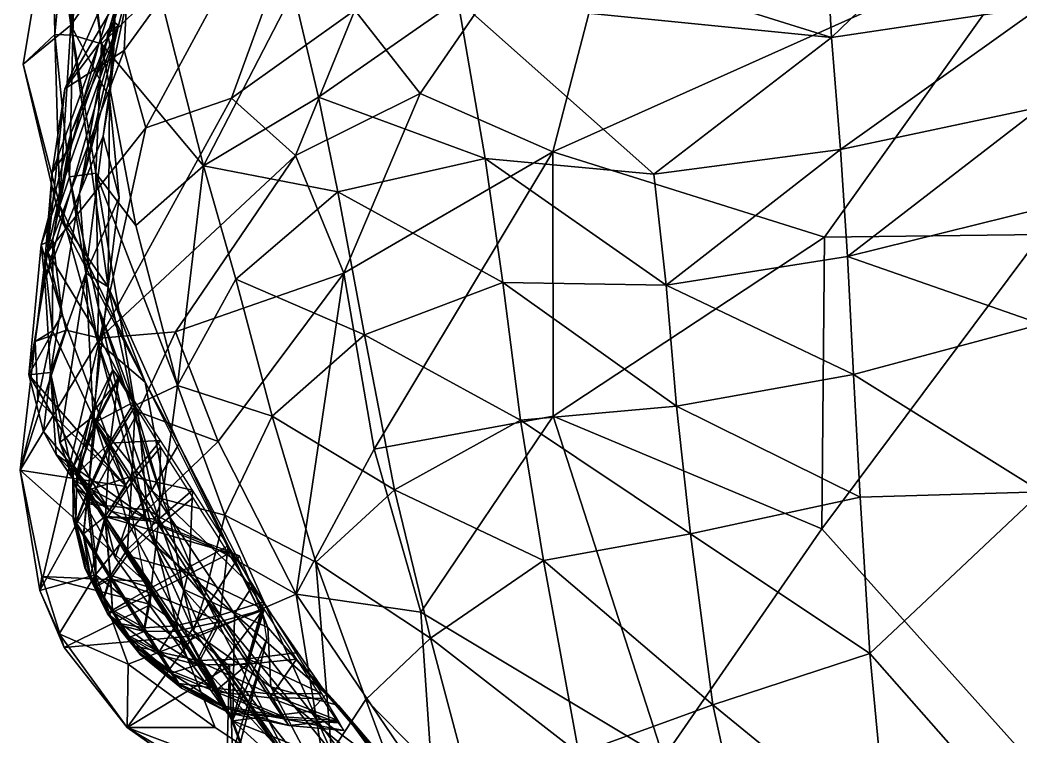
# Model space of a CAD drawing. Extents: x -0.66 to 0.66, y -2.3 to 3.93.
# Drawn here: x -0.1654 to -0.0033, y -1.9887 to -1.8727 of the extents above; entities that cross this region are included whole.
import ezdxf

# ---------------------------------------------------------------- set-up
doc = ezdxf.new("R2010")
doc.units = 0
doc.layers.add('PARASAUR$LWO', color=1, linetype='CONTINUOUS')

msp = doc.modelspace()

# ---------------------------------------------------------------- linework, layer by layer
at = {"layer": 'PARASAUR$LWO'}
for points in [[(-0.14852, -1.87757, 2.94794), (-0.1079, -1.82145, 3.0146), (-0.14796, -1.86649, 2.94334)], [(-0.14501, -1.89008, 2.95256), (-0.1079, -1.82145, 3.0146), (-0.14852, -1.87757, 2.94794)], [(-0.13116, -1.88532, 2.98347), (-0.1079, -1.82145, 3.0146), (-0.14501, -1.89008, 2.95256)], [(-0.13116, -1.88532, 2.98347), (-0.11117, -1.87107, 3.01959), (-0.1079, -1.82145, 3.0146)], [(-0.10057, -1.88455, 3.02476), (-0.06211, -1.82864, 3.06483), (-0.11117, -1.87107, 3.01959)], [(-0.06211, -1.82864, 3.06483), (-0.10057, -1.88455, 3.02476), (-0.07909, -1.89397, 3.02378)], [(-0.07909, -1.89397, 3.02378), (0, -1.85853, 3.05051), (-0.06211, -1.82864, 3.06483)], [(-0.16018, -1.85165, 2.74174), (-0.15715, -1.87351, 2.77354), (-0.15569, -1.83516, 2.77561)], [(-0.15141, -1.84228, 2.79728), (-0.15569, -1.83516, 2.77561), (-0.15715, -1.87351, 2.77354)], [(-0.16018, -1.85165, 2.74174), (-0.15673, -1.84262, 2.71114), (-0.15975, -1.875, 2.71763)], [(-0.15685, -1.87511, 2.6828), (-0.15975, -1.875, 2.71763), (-0.15673, -1.84262, 2.71114)], [(-0.15715, -1.87351, 2.77354), (-0.14965, -1.86264, 2.79509), (-0.15141, -1.84228, 2.79728)], [(-0.15673, -1.84262, 2.71114), (-0.15602, -1.84345, 2.66663), (-0.15685, -1.87511, 2.6828)], [(-0.03549, -1.84764, 2.58988), (0, -1.84269, 2.59714), (-0.034, -1.87546, 2.59339)], [(0, -1.87042, 2.60222), (-0.034, -1.87546, 2.59339), (0, -1.84269, 2.59714)], [(-0.15685, -1.87511, 2.6828), (-0.15602, -1.84345, 2.66663), (-0.1522, -1.87651, 2.60739)], [(-0.15543, -1.85403, 2.61741), (-0.1522, -1.87651, 2.60739), (-0.15602, -1.84345, 2.66663)], [(-0.03549, -1.84764, 2.58988), (-0.034, -1.87546, 2.59339), (-0.09781, -1.85554, 2.54856)], [(-0.14402, -1.85045, 2.81675), (-0.15117, -1.87486, 2.83712), (-0.14348, -1.85096, 2.85686)], [(-0.15117, -1.87486, 2.83712), (-0.14402, -1.85045, 2.81675), (-0.15028, -1.87986, 2.82226)], [(-0.14965, -1.86264, 2.79509), (-0.15028, -1.87986, 2.82226), (-0.14402, -1.85045, 2.81675)], [(-0.15715, -1.87351, 2.77354), (-0.16018, -1.85165, 2.74174), (-0.16489, -1.8798, 2.74735)], [(-0.15975, -1.875, 2.71763), (-0.16489, -1.8798, 2.74735), (-0.16018, -1.85165, 2.74174)], [(-0.14941, -1.87356, 2.85022), (-0.14348, -1.85096, 2.85686), (-0.15117, -1.87486, 2.83712)], [(-0.14941, -1.87356, 2.85022), (-0.15017, -1.87294, 2.87789), (-0.14348, -1.85096, 2.85686)], [(-0.15017, -1.87294, 2.87789), (-0.14644, -1.85716, 2.91041), (-0.14348, -1.85096, 2.85686)], [(-0.1522, -1.87651, 2.60739), (-0.15543, -1.85403, 2.61741), (-0.14296, -1.86752, 2.56843)], [(-0.034, -1.87546, 2.59339), (-0.09449, -1.86939, 2.54952), (-0.09781, -1.85554, 2.54856)], [(-0.1526, -1.87651, 2.89406), (-0.1581, -1.88377, 2.91566), (-0.14644, -1.85716, 2.91041)], [(-0.1581, -1.88377, 2.91566), (-0.14796, -1.86649, 2.94334), (-0.14644, -1.85716, 2.91041)], [(-0.15017, -1.87294, 2.87789), (-0.1526, -1.87651, 2.89406), (-0.14644, -1.85716, 2.91041)], [(0, -1.85853, 3.05051), (-0.07909, -1.89397, 3.02378), (-0.03513, -1.90779, 3.01541)], [(-0.03513, -1.90779, 3.01541), (0, -1.9074, 3.01028), (0, -1.85853, 3.05051)], [(-0.15715, -1.87351, 2.77354), (-0.15091, -1.88524, 2.79768), (-0.14965, -1.86264, 2.79509)], [(-0.15028, -1.87986, 2.82226), (-0.14965, -1.86264, 2.79509), (-0.15091, -1.88524, 2.79768)], [(-0.14796, -1.86649, 2.94334), (-0.1581, -1.88377, 2.91566), (-0.14852, -1.87757, 2.94794)], [(-0.14296, -1.86752, 2.56843), (-0.13565, -1.89623, 2.56612), (-0.1522, -1.87651, 2.60739)], [(-0.13565, -1.89623, 2.56612), (-0.14296, -1.86752, 2.56843), (-0.12108, -1.86802, 2.54562)], [(-0.12108, -1.86802, 2.54562), (-0.11707, -1.88512, 2.54785), (-0.13565, -1.89623, 2.56612)], [(-0.09449, -1.86939, 2.54952), (-0.11707, -1.88512, 2.54785), (-0.12108, -1.86802, 2.54562)], [(-0.09449, -1.86939, 2.54952), (-0.09009, -1.89508, 2.55632), (-0.11707, -1.88512, 2.54785)], [(-0.034, -1.87546, 2.59339), (-0.06275, -1.89762, 2.57699), (-0.09449, -1.86939, 2.54952)], [(-0.09449, -1.86939, 2.54952), (-0.06275, -1.89762, 2.57699), (-0.09009, -1.89508, 2.55632)], [(-0.12076, -1.89461, 2.99852), (-0.11117, -1.87107, 3.01959), (-0.13116, -1.88532, 2.98347)], [(-0.12076, -1.89461, 2.99852), (-0.10057, -1.88455, 3.02476), (-0.11117, -1.87107, 3.01959)], [(-0.034, -1.87546, 2.59339), (0, -1.87042, 2.60222), (-0.03251, -1.89362, 2.59356)], [(0, -1.88669, 2.60145), (-0.03251, -1.89362, 2.59356), (0, -1.87042, 2.60222)], [(-0.15715, -1.87351, 2.77354), (-0.16489, -1.8798, 2.74735), (-0.15907, -1.90428, 2.76679)], [(-0.14941, -1.87356, 2.85022), (-0.16197, -1.90905, 2.85349), (-0.15711, -1.89084, 2.863)], [(-0.16137, -1.91471, 2.84911), (-0.16197, -1.90905, 2.85349), (-0.14941, -1.87356, 2.85022)], [(-0.16137, -1.91471, 2.84911), (-0.14941, -1.87356, 2.85022), (-0.15574, -1.90072, 2.83645)], [(-0.15907, -1.90428, 2.76679), (-0.15112, -1.91583, 2.79175), (-0.15715, -1.87351, 2.77354)], [(-0.15091, -1.88524, 2.79768), (-0.15715, -1.87351, 2.77354), (-0.15112, -1.91583, 2.79175)], [(-0.14941, -1.87356, 2.85022), (-0.15711, -1.89084, 2.863), (-0.15017, -1.87294, 2.87789)], [(-0.15711, -1.89084, 2.863), (-0.15703, -1.89284, 2.87333), (-0.15017, -1.87294, 2.87789)], [(-0.15703, -1.89284, 2.87333), (-0.1526, -1.87651, 2.89406), (-0.15017, -1.87294, 2.87789)], [(-0.15574, -1.90072, 2.83645), (-0.14941, -1.87356, 2.85022), (-0.15117, -1.87486, 2.83712)], [(-0.16489, -1.8798, 2.74735), (-0.15975, -1.875, 2.71763), (-0.15893, -1.90266, 2.73953)], [(-0.15975, -1.875, 2.71763), (-0.15685, -1.87511, 2.6828), (-0.15735, -1.89803, 2.70289)], [(-0.15735, -1.89803, 2.70289), (-0.15893, -1.90266, 2.73953), (-0.15975, -1.875, 2.71763)], [(-0.15735, -1.89803, 2.70289), (-0.15685, -1.87511, 2.6828), (-0.15309, -1.89743, 2.63832)], [(-0.15309, -1.89743, 2.63832), (-0.15685, -1.87511, 2.6828), (-0.1522, -1.87651, 2.60739)], [(-0.15574, -1.90072, 2.83645), (-0.15117, -1.87486, 2.83712), (-0.15028, -1.87986, 2.82226)], [(-0.15703, -1.89284, 2.87333), (-0.1602, -1.89731, 2.88295), (-0.1526, -1.87651, 2.89406)], [(-0.1602, -1.89731, 2.88295), (-0.1581, -1.88377, 2.91566), (-0.1526, -1.87651, 2.89406)], [(-0.1522, -1.87651, 2.60739), (-0.14661, -1.90589, 2.59965), (-0.15309, -1.89743, 2.63832)], [(-0.14661, -1.90589, 2.59965), (-0.1522, -1.87651, 2.60739), (-0.13565, -1.89623, 2.56612)], [(-0.03251, -1.89362, 2.59356), (-0.06275, -1.89762, 2.57699), (-0.034, -1.87546, 2.59339)], [(-0.16091, -1.91023, 2.89445), (-0.14852, -1.87757, 2.94794), (-0.1581, -1.88377, 2.91566)], [(-0.14852, -1.87757, 2.94794), (-0.16091, -1.91023, 2.89445), (-0.14501, -1.89008, 2.95256)], [(-0.15893, -1.90266, 2.73953), (-0.15907, -1.90428, 2.76679), (-0.16489, -1.8798, 2.74735)], [(-0.15574, -1.90072, 2.83645), (-0.15028, -1.87986, 2.82226), (-0.15193, -1.89143, 2.81905)], [(-0.15193, -1.89143, 2.81905), (-0.15028, -1.87986, 2.82226), (-0.15091, -1.88524, 2.79768)], [(-0.1581, -1.88377, 2.91566), (-0.1602, -1.89731, 2.88295), (-0.16091, -1.91023, 2.89445)], [(-0.10057, -1.88455, 3.02476), (-0.12076, -1.89461, 2.99852), (-0.11294, -1.91361, 3.00298)], [(-0.11294, -1.91361, 3.00298), (-0.07909, -1.89397, 3.02378), (-0.10057, -1.88455, 3.02476)], [(-0.15246, -1.92417, 2.91206), (-0.13116, -1.88532, 2.98347), (-0.14501, -1.89008, 2.95256)], [(-0.12076, -1.89461, 2.99852), (-0.13116, -1.88532, 2.98347), (-0.15246, -1.92417, 2.91206)], [(-0.14932, -1.90136, 2.8103), (-0.15193, -1.89143, 2.81905), (-0.15091, -1.88524, 2.79768)], [(-0.14932, -1.90136, 2.8103), (-0.15091, -1.88524, 2.79768), (-0.15112, -1.91583, 2.79175)], [(-0.11707, -1.88512, 2.54785), (-0.1139, -1.90048, 2.55095), (-0.13565, -1.89623, 2.56612)], [(-0.09009, -1.89508, 2.55632), (-0.1139, -1.90048, 2.55095), (-0.11707, -1.88512, 2.54785)], [(-0.03251, -1.89362, 2.59356), (0, -1.88669, 2.60145), (-0.03138, -1.91091, 2.5868)], [(0, -1.88669, 2.60145), (0, -1.90318, 2.59274), (-0.03138, -1.91091, 2.5868)], [(-0.16197, -1.90905, 2.85349), (-0.16009, -1.90819, 2.8602), (-0.15711, -1.89084, 2.863)], [(-0.15246, -1.92417, 2.91206), (-0.14501, -1.89008, 2.95256), (-0.16091, -1.91023, 2.89445)], [(-0.16009, -1.90819, 2.8602), (-0.15703, -1.89284, 2.87333), (-0.15711, -1.89084, 2.863)], [(-0.16009, -1.90819, 2.8602), (-0.16136, -1.91176, 2.86579), (-0.15703, -1.89284, 2.87333)], [(-0.16136, -1.91176, 2.86579), (-0.1602, -1.89731, 2.88295), (-0.15703, -1.89284, 2.87333)], [(-0.15473, -1.91362, 2.82763), (-0.15574, -1.90072, 2.83645), (-0.15193, -1.89143, 2.81905)], [(-0.15473, -1.91362, 2.82763), (-0.15193, -1.89143, 2.81905), (-0.14932, -1.90136, 2.8103)], [(-0.14023, -1.92311, 2.95593), (-0.12076, -1.89461, 2.99852), (-0.15246, -1.92417, 2.91206)], [(-0.12076, -1.89461, 2.99852), (-0.14023, -1.92311, 2.95593), (-0.11294, -1.91361, 3.00298)], [(-0.07909, -1.89397, 3.02378), (-0.11294, -1.91361, 3.00298), (-0.10806, -1.94215, 2.98178)], [(-0.10806, -1.94215, 2.98178), (-0.07905, -1.93681, 2.98872), (-0.07909, -1.89397, 3.02378)], [(-0.07905, -1.93681, 2.98872), (-0.03513, -1.90779, 3.01541), (-0.07909, -1.89397, 3.02378)], [(-0.06275, -1.89762, 2.57699), (-0.03251, -1.89362, 2.59356), (-0.06077, -1.91557, 2.57576)], [(-0.03251, -1.89362, 2.59356), (-0.03138, -1.91091, 2.5868), (-0.06077, -1.91557, 2.57576)], [(-0.13986, -1.93182, 2.58399), (-0.14661, -1.90589, 2.59965), (-0.13565, -1.89623, 2.56612)], [(-0.13565, -1.89623, 2.56612), (-0.13046, -1.9146, 2.56259), (-0.13986, -1.93182, 2.58399)], [(-0.13046, -1.9146, 2.56259), (-0.13565, -1.89623, 2.56612), (-0.1139, -1.90048, 2.55095)], [(-0.09009, -1.89508, 2.55632), (-0.08718, -1.91514, 2.56025), (-0.1139, -1.90048, 2.55095)], [(-0.08718, -1.91514, 2.56025), (-0.09009, -1.89508, 2.55632), (-0.06077, -1.91557, 2.57576)], [(-0.06275, -1.89762, 2.57699), (-0.06077, -1.91557, 2.57576), (-0.09009, -1.89508, 2.55632)], [(-0.1602, -1.89731, 2.88295), (-0.16136, -1.91176, 2.86579), (-0.16091, -1.91023, 2.89445)], [(-0.15268, -1.91924, 2.66342), (-0.15735, -1.89803, 2.70289), (-0.15309, -1.89743, 2.63832)], [(-0.15309, -1.89743, 2.63832), (-0.14678, -1.93504, 2.62176), (-0.15268, -1.91924, 2.66342)], [(-0.14678, -1.93504, 2.62176), (-0.15309, -1.89743, 2.63832), (-0.13986, -1.93182, 2.58399)], [(-0.14661, -1.90589, 2.59965), (-0.13986, -1.93182, 2.58399), (-0.15309, -1.89743, 2.63832)], [(-0.15893, -1.90266, 2.73953), (-0.15735, -1.89803, 2.70289), (-0.15282, -1.92472, 2.72655)], [(-0.15282, -1.92472, 2.72655), (-0.15735, -1.89803, 2.70289), (-0.15268, -1.91924, 2.66342)], [(-0.16047, -1.92973, 2.83977), (-0.16137, -1.91471, 2.84911), (-0.15574, -1.90072, 2.83645)], [(-0.16047, -1.92973, 2.83977), (-0.15574, -1.90072, 2.83645), (-0.15473, -1.91362, 2.82763)], [(-0.1139, -1.90048, 2.55095), (-0.1096, -1.92362, 2.55597), (-0.13046, -1.9146, 2.56259)], [(-0.1096, -1.92362, 2.55597), (-0.1139, -1.90048, 2.55095), (-0.08718, -1.91514, 2.56025)], [(-0.15907, -1.90428, 2.76679), (-0.15893, -1.90266, 2.73953), (-0.14511, -1.93127, 2.76265)], [(-0.15282, -1.92472, 2.72655), (-0.14511, -1.93127, 2.76265), (-0.15893, -1.90266, 2.73953)], [(-0.15473, -1.91362, 2.82763), (-0.14932, -1.90136, 2.8103), (-0.15112, -1.91583, 2.79175)], [(-0.15112, -1.91583, 2.79175), (-0.15907, -1.90428, 2.76679), (-0.14511, -1.93127, 2.76265)], [(0, -1.90318, 2.59274), (0, -1.9219, 2.57893), (-0.03138, -1.91091, 2.5868)], [(-0.03556, -1.95502, 2.97043), (0, -1.9074, 3.01028), (-0.03513, -1.90779, 3.01541)], [(0, -1.9074, 3.01028), (-0.03556, -1.95502, 2.97043), (0, -1.99466, 2.93481)], [(-0.16398, -1.93008, 2.85662), (-0.16197, -1.90905, 2.85349), (-0.16137, -1.91471, 2.84911)], [(-0.16398, -1.93008, 2.85662), (-0.15856, -1.92031, 2.86205), (-0.16197, -1.90905, 2.85349)], [(-0.15856, -1.92031, 2.86205), (-0.16009, -1.90819, 2.8602), (-0.16197, -1.90905, 2.85349)], [(-0.16014, -1.92299, 2.86587), (-0.16136, -1.91176, 2.86579), (-0.16009, -1.90819, 2.8602)], [(-0.15856, -1.92031, 2.86205), (-0.16014, -1.92299, 2.86587), (-0.16009, -1.90819, 2.8602)], [(-0.03513, -1.90779, 3.01541), (-0.07905, -1.93681, 2.98872), (-0.03556, -1.95502, 2.97043)], [(-0.16295, -1.92468, 2.87135), (-0.16091, -1.91023, 2.89445), (-0.16136, -1.91176, 2.86579)], [(-0.16091, -1.91023, 2.89445), (-0.16295, -1.92468, 2.87135), (-0.15789, -1.92284, 2.89562)], [(-0.15789, -1.92284, 2.89562), (-0.15246, -1.92417, 2.91206), (-0.16091, -1.91023, 2.89445)], [(-0.16136, -1.91176, 2.86579), (-0.16014, -1.92299, 2.86587), (-0.16295, -1.92468, 2.87135)], [(-0.03138, -1.91091, 2.5868), (-0.03041, -1.93003, 2.57555), (-0.06077, -1.91557, 2.57576)], [(-0.03041, -1.93003, 2.57555), (-0.03138, -1.91091, 2.5868), (0, -1.9219, 2.57893)], [(-0.15893, -1.94104, 2.83176), (-0.16047, -1.92973, 2.83977), (-0.15473, -1.91362, 2.82763)], [(-0.15893, -1.94104, 2.83176), (-0.15473, -1.91362, 2.82763), (-0.15354, -1.93685, 2.81787)], [(-0.15354, -1.93685, 2.81787), (-0.15473, -1.91362, 2.82763), (-0.15112, -1.91583, 2.79175)], [(-0.14023, -1.92311, 2.95593), (-0.13329, -1.94089, 2.95197), (-0.11294, -1.91361, 3.00298)], [(-0.13329, -1.94089, 2.95197), (-0.12069, -1.9656, 2.94876), (-0.11294, -1.91361, 3.00298)], [(-0.12069, -1.9656, 2.94876), (-0.10806, -1.94215, 2.98178), (-0.11294, -1.91361, 3.00298)], [(-0.16398, -1.93008, 2.85662), (-0.16137, -1.91471, 2.84911), (-0.16047, -1.92973, 2.83977)], [(-0.13046, -1.9146, 2.56259), (-0.12454, -1.93676, 2.56432), (-0.13986, -1.93182, 2.58399)], [(-0.1096, -1.92362, 2.55597), (-0.12454, -1.93676, 2.56432), (-0.13046, -1.9146, 2.56259)], [(-0.08718, -1.91514, 2.56025), (-0.08436, -1.93744, 2.56359), (-0.1096, -1.92362, 2.55597)], [(-0.08436, -1.93744, 2.56359), (-0.08718, -1.91514, 2.56025), (-0.05906, -1.93515, 2.57048)], [(-0.06077, -1.91557, 2.57576), (-0.05906, -1.93515, 2.57048), (-0.08718, -1.91514, 2.56025)], [(-0.05906, -1.93515, 2.57048), (-0.06077, -1.91557, 2.57576), (-0.03041, -1.93003, 2.57555)], [(-0.15354, -1.93685, 2.81787), (-0.15112, -1.91583, 2.79175), (-0.14406, -1.94876, 2.79909)], [(-0.14406, -1.94876, 2.79909), (-0.15112, -1.91583, 2.79175), (-0.13964, -1.94129, 2.78468)], [(-0.13964, -1.94129, 2.78468), (-0.15112, -1.91583, 2.79175), (-0.14511, -1.93127, 2.76265)], [(-0.15856, -1.92031, 2.86205), (-0.16398, -1.93008, 2.85662), (-0.14821, -1.94817, 2.86612)], [(-0.16014, -1.92299, 2.86587), (-0.15856, -1.92031, 2.86205), (-0.14821, -1.94817, 2.86612)], [(-0.15282, -1.92472, 2.72655), (-0.15268, -1.91924, 2.66342), (-0.14444, -1.95573, 2.65333)], [(-0.14444, -1.95573, 2.65333), (-0.15268, -1.91924, 2.66342), (-0.14234, -1.95016, 2.61573)], [(-0.14678, -1.93504, 2.62176), (-0.14234, -1.95016, 2.61573), (-0.15268, -1.91924, 2.66342)], [(0, -1.9219, 2.57893), (0, -1.94904, 2.56401), (-0.03041, -1.93003, 2.57555)], [(-0.16538, -1.94555, 2.87751), (-0.15789, -1.92284, 2.89562), (-0.16295, -1.92468, 2.87135)], [(-0.15789, -1.92284, 2.89562), (-0.16538, -1.94555, 2.87751), (-0.15246, -1.92417, 2.91206)], [(-0.16251, -1.93421, 2.87002), (-0.16295, -1.92468, 2.87135), (-0.16014, -1.92299, 2.86587)], [(-0.16251, -1.93421, 2.87002), (-0.16014, -1.92299, 2.86587), (-0.14821, -1.94817, 2.86612)], [(-0.14626, -1.93606, 2.92405), (-0.14023, -1.92311, 2.95593), (-0.15246, -1.92417, 2.91206)], [(-0.14023, -1.92311, 2.95593), (-0.14626, -1.93606, 2.92405), (-0.13329, -1.94089, 2.95197)], [(-0.1096, -1.92362, 2.55597), (-0.10477, -1.94869, 2.5648), (-0.12454, -1.93676, 2.56432)], [(-0.10477, -1.94869, 2.5648), (-0.1096, -1.92362, 2.55597), (-0.08436, -1.93744, 2.56359)], [(-0.16216, -1.965, 2.88987), (-0.15246, -1.92417, 2.91206), (-0.16538, -1.94555, 2.87751)], [(-0.16295, -1.92468, 2.87135), (-0.16251, -1.93421, 2.87002), (-0.16538, -1.94555, 2.87751)], [(-0.15246, -1.92417, 2.91206), (-0.16216, -1.965, 2.88987), (-0.15445, -1.95097, 2.90592)], [(-0.15445, -1.95097, 2.90592), (-0.14626, -1.93606, 2.92405), (-0.15246, -1.92417, 2.91206)], [(-0.13896, -1.96481, 2.69397), (-0.15282, -1.92472, 2.72655), (-0.14444, -1.95573, 2.65333)], [(-0.14511, -1.93127, 2.76265), (-0.15282, -1.92472, 2.72655), (-0.13896, -1.96481, 2.69397)], [(-0.1616, -1.93924, 2.85001), (-0.16398, -1.93008, 2.85662), (-0.16047, -1.92973, 2.83977)], [(-0.16398, -1.93008, 2.85662), (-0.1616, -1.93924, 2.85001), (-0.15089, -1.95211, 2.85774)], [(-0.14821, -1.94817, 2.86612), (-0.16398, -1.93008, 2.85662), (-0.15089, -1.95211, 2.85774)], [(-0.15955, -1.943, 2.8478), (-0.1616, -1.93924, 2.85001), (-0.16047, -1.92973, 2.83977)], [(-0.15669, -1.94715, 2.84467), (-0.16047, -1.92973, 2.83977), (-0.15893, -1.94104, 2.83176)], [(-0.15669, -1.94715, 2.84467), (-0.15955, -1.943, 2.8478), (-0.16047, -1.92973, 2.83977)], [(-0.15396, -1.93668, 2.85429), (-0.15034, -1.92921, 2.85414), (-0.14942, -1.93085, 2.84372)], [(-0.15396, -1.93668, 2.85429), (-0.15318, -1.93774, 2.86327), (-0.15034, -1.92921, 2.85414)], [(-0.15318, -1.93774, 2.86327), (-0.14943, -1.93044, 2.86462), (-0.15034, -1.92921, 2.85414)], [(-0.03041, -1.93003, 2.57555), (-0.02932, -1.94989, 2.56646), (-0.05906, -1.93515, 2.57048)], [(-0.02932, -1.94989, 2.56646), (-0.03041, -1.93003, 2.57555), (0, -1.94904, 2.56401)], [(-0.15317, -1.93808, 2.84534), (-0.15396, -1.93668, 2.85429), (-0.14942, -1.93085, 2.84372)], [(-0.14943, -1.93044, 2.86462), (-0.15318, -1.93774, 2.86327), (-0.14678, -1.93441, 2.87412)], [(-0.15317, -1.93808, 2.84534), (-0.14942, -1.93085, 2.84372), (-0.15089, -1.9418, 2.83733)], [(-0.14675, -1.93518, 2.83438), (-0.15089, -1.9418, 2.83733), (-0.14942, -1.93085, 2.84372)], [(-0.14234, -1.95016, 2.61573), (-0.14678, -1.93504, 2.62176), (-0.13986, -1.93182, 2.58399)], [(-0.12523, -1.97099, 2.76513), (-0.14511, -1.93127, 2.76265), (-0.13896, -1.96481, 2.69397)], [(-0.13964, -1.94129, 2.78468), (-0.14511, -1.93127, 2.76265), (-0.12523, -1.97099, 2.76513)], [(-0.13986, -1.93182, 2.58399), (-0.13222, -1.95281, 2.58456), (-0.14234, -1.95016, 2.61573)], [(-0.12454, -1.93676, 2.56432), (-0.13222, -1.95281, 2.58456), (-0.13986, -1.93182, 2.58399)], [(-0.16538, -1.94555, 2.87751), (-0.16251, -1.93421, 2.87002), (-0.14821, -1.94817, 2.86612)], [(-0.15091, -1.94114, 2.87143), (-0.14678, -1.93441, 2.87412), (-0.15318, -1.93774, 2.86327)], [(-0.14678, -1.93441, 2.87412), (-0.15091, -1.94114, 2.87143), (-0.14264, -1.94074, 2.88173)], [(-0.05906, -1.93515, 2.57048), (-0.0568, -1.95581, 2.56701), (-0.08436, -1.93744, 2.56359)], [(-0.0568, -1.95581, 2.56701), (-0.05906, -1.93515, 2.57048), (-0.02932, -1.94989, 2.56646)], [(-0.15682, -1.94521, 2.85445), (-0.15396, -1.93668, 2.85429), (-0.15317, -1.93808, 2.84534)], [(-0.15682, -1.94521, 2.85445), (-0.1562, -1.94604, 2.86156), (-0.15396, -1.93668, 2.85429)], [(-0.1562, -1.94604, 2.86156), (-0.15318, -1.93774, 2.86327), (-0.15396, -1.93668, 2.85429)], [(-0.14626, -1.93606, 2.92405), (-0.15445, -1.95097, 2.90592), (-0.14479, -1.95196, 2.92473)], [(-0.15089, -1.9418, 2.83733), (-0.14675, -1.93518, 2.83438), (-0.14733, -1.94747, 2.83102)], [(-0.14261, -1.94179, 2.82703), (-0.14733, -1.94747, 2.83102), (-0.14675, -1.93518, 2.83438)], [(-0.14479, -1.95196, 2.92473), (-0.13329, -1.94089, 2.95197), (-0.14626, -1.93606, 2.92405)], [(-0.12454, -1.93676, 2.56432), (-0.1175, -1.96041, 2.57675), (-0.13222, -1.95281, 2.58456)], [(-0.10477, -1.94869, 2.5648), (-0.1175, -1.96041, 2.57675), (-0.12454, -1.93676, 2.56432)], [(-0.15629, -1.94842, 2.82536), (-0.15893, -1.94104, 2.83176), (-0.15354, -1.93685, 2.81787)], [(-0.15619, -1.94631, 2.84738), (-0.15682, -1.94521, 2.85445), (-0.15317, -1.93808, 2.84534)], [(-0.15629, -1.94842, 2.82536), (-0.15354, -1.93685, 2.81787), (-0.148, -1.95386, 2.81284)], [(-0.15318, -1.93774, 2.86327), (-0.1562, -1.94604, 2.86156), (-0.15091, -1.94114, 2.87143)], [(-0.15619, -1.94631, 2.84738), (-0.15317, -1.93808, 2.84534), (-0.15439, -1.94925, 2.84103)], [(-0.15089, -1.9418, 2.83733), (-0.15439, -1.94925, 2.84103), (-0.15317, -1.93808, 2.84534)], [(-0.148, -1.95386, 2.81284), (-0.15354, -1.93685, 2.81787), (-0.14406, -1.94876, 2.79909)], [(-0.07905, -1.93681, 2.98872), (-0.10806, -1.94215, 2.98178), (-0.10048, -1.96851, 2.95683)], [(-0.08436, -1.93744, 2.56359), (-0.0806, -1.96016, 2.57017), (-0.10477, -1.94869, 2.5648)], [(-0.10048, -1.96851, 2.95683), (-0.0612, -1.99208, 2.93169), (-0.07905, -1.93681, 2.98872)], [(-0.0806, -1.96016, 2.57017), (-0.08436, -1.93744, 2.56359), (-0.0568, -1.95581, 2.56701)], [(-0.0612, -1.99208, 2.93169), (-0.03556, -1.95502, 2.97043), (-0.07905, -1.93681, 2.98872)], [(-0.1616, -1.93924, 2.85001), (-0.15955, -1.943, 2.8478), (-0.15089, -1.95211, 2.85774)], [(-0.15166, -1.95303, 2.8393), (-0.15893, -1.94104, 2.83176), (-0.15629, -1.94842, 2.82536)], [(-0.15166, -1.95303, 2.8393), (-0.15669, -1.94715, 2.84467), (-0.15893, -1.94104, 2.83176)], [(-0.1544, -1.94874, 2.86801), (-0.15091, -1.94114, 2.87143), (-0.1562, -1.94604, 2.86156)], [(-0.15091, -1.94114, 2.87143), (-0.1544, -1.94874, 2.86801), (-0.14736, -1.94657, 2.87796)], [(-0.14736, -1.94657, 2.87796), (-0.14264, -1.94074, 2.88173), (-0.15091, -1.94114, 2.87143)], [(-0.14264, -1.94074, 2.88173), (-0.14736, -1.94657, 2.87796), (-0.13743, -1.94879, 2.88669)], [(-0.13329, -1.94089, 2.95197), (-0.14479, -1.95196, 2.92473), (-0.12069, -1.9656, 2.94876)], [(-0.14406, -1.94876, 2.79909), (-0.13964, -1.94129, 2.78468), (-0.1278, -1.96434, 2.78386)], [(-0.1278, -1.96434, 2.78386), (-0.13964, -1.94129, 2.78468), (-0.12523, -1.97099, 2.76513)], [(-0.15955, -1.943, 2.8478), (-0.15669, -1.94715, 2.84467), (-0.14418, -1.95378, 2.85597)], [(-0.14418, -1.95378, 2.85597), (-0.15089, -1.95211, 2.85774), (-0.15955, -1.943, 2.8478)], [(-0.15439, -1.94925, 2.84103), (-0.15089, -1.9418, 2.83733), (-0.15158, -1.95374, 2.83604)], [(-0.14733, -1.94747, 2.83102), (-0.15158, -1.95374, 2.83604), (-0.15089, -1.9418, 2.83733)], [(-0.14733, -1.94747, 2.83102), (-0.14261, -1.94179, 2.82703), (-0.14286, -1.95454, 2.82703)], [(-0.1374, -1.95003, 2.82238), (-0.14286, -1.95454, 2.82703), (-0.14261, -1.94179, 2.82703)], [(-0.12069, -1.9656, 2.94876), (-0.10048, -1.96851, 2.95683), (-0.10806, -1.94215, 2.98178)], [(-0.14821, -1.94817, 2.86612), (-0.14516, -1.96351, 2.87307), (-0.16538, -1.94555, 2.87751)], [(-0.16183, -1.96273, 2.8833), (-0.16538, -1.94555, 2.87751), (-0.14516, -1.96351, 2.87307)], [(-0.16183, -1.96273, 2.8833), (-0.16216, -1.965, 2.88987), (-0.16538, -1.94555, 2.87751)], [(-0.15619, -1.94631, 2.84738), (-0.15636, -1.95413, 2.84971), (-0.15682, -1.94521, 2.85445)], [(-0.15679, -1.95337, 2.8546), (-0.15682, -1.94521, 2.85445), (-0.15636, -1.95413, 2.84971)], [(-0.15679, -1.95337, 2.8546), (-0.15636, -1.95395, 2.85952), (-0.15682, -1.94521, 2.85445)], [(-0.15636, -1.95395, 2.85952), (-0.1562, -1.94604, 2.86156), (-0.15682, -1.94521, 2.85445)], [(-0.1562, -1.94604, 2.86156), (-0.15636, -1.95395, 2.85952), (-0.1544, -1.94874, 2.86801)], [(-0.15636, -1.95413, 2.84971), (-0.15619, -1.94631, 2.84738), (-0.15439, -1.94925, 2.84103)], [(-0.15669, -1.94715, 2.84467), (-0.15166, -1.95303, 2.8393), (-0.14418, -1.95378, 2.85597)], [(-0.1516, -1.95303, 2.87317), (-0.14736, -1.94657, 2.87796), (-0.1544, -1.94874, 2.86801)], [(-0.1516, -1.95303, 2.87317), (-0.14289, -1.95348, 2.88221), (-0.14736, -1.94657, 2.87796)], [(-0.15158, -1.95374, 2.83604), (-0.14733, -1.94747, 2.83102), (-0.14804, -1.95933, 2.83289)], [(-0.14286, -1.95454, 2.82703), (-0.14804, -1.95933, 2.83289), (-0.14733, -1.94747, 2.83102)], [(-0.14289, -1.95348, 2.88221), (-0.13743, -1.94879, 2.88669), (-0.14736, -1.94657, 2.87796)], [(-0.15512, -1.95581, 2.86399), (-0.1544, -1.94874, 2.86801), (-0.15636, -1.95395, 2.85952)], [(-0.15511, -1.95617, 2.84532), (-0.15636, -1.95413, 2.84971), (-0.15439, -1.94925, 2.84103)], [(-0.14998, -1.95965, 2.82172), (-0.15629, -1.94842, 2.82536), (-0.148, -1.95386, 2.81284)], [(-0.15166, -1.95303, 2.8393), (-0.15629, -1.94842, 2.82536), (-0.14998, -1.95965, 2.82172)], [(-0.1544, -1.94874, 2.86801), (-0.15512, -1.95581, 2.86399), (-0.1516, -1.95303, 2.87317)], [(-0.15511, -1.95617, 2.84532), (-0.15439, -1.94925, 2.84103), (-0.15316, -1.95927, 2.84187)], [(-0.15158, -1.95374, 2.83604), (-0.15316, -1.95927, 2.84187), (-0.15439, -1.94925, 2.84103)], [(-0.148, -1.95386, 2.81284), (-0.14406, -1.94876, 2.79909), (-0.13063, -1.96876, 2.79751)], [(-0.13063, -1.96876, 2.79751), (-0.14406, -1.94876, 2.79909), (-0.1278, -1.96434, 2.78386)], [(-0.14289, -1.95348, 2.88221), (-0.13793, -1.9612, 2.88379), (-0.13743, -1.94879, 2.88669)], [(-0.13793, -1.9612, 2.88379), (-0.13166, -1.95779, 2.88852), (-0.13743, -1.94879, 2.88669)], [(-0.10477, -1.94869, 2.5648), (-0.09889, -1.97275, 2.57913), (-0.1175, -1.96041, 2.57675)], [(-0.09889, -1.97275, 2.57913), (-0.10477, -1.94869, 2.5648), (-0.0806, -1.96016, 2.57017)], [(-0.02778, -1.97519, 2.56316), (-0.02932, -1.94989, 2.56646), (0, -1.94904, 2.56401)], [(0, -1.94904, 2.56401), (0, -2.00678, 2.56439), (-0.02778, -1.97519, 2.56316)], [(-0.15445, -1.95097, 2.90592), (-0.16216, -1.965, 2.88987), (-0.15317, -1.96245, 2.90655)], [(-0.15317, -1.96245, 2.90655), (-0.14479, -1.95196, 2.92473), (-0.15445, -1.95097, 2.90592)], [(-0.14234, -1.95016, 2.61573), (-0.13551, -1.96605, 2.61757), (-0.14444, -1.95573, 2.65333)], [(-0.14286, -1.95454, 2.82703), (-0.1374, -1.95003, 2.82238), (-0.13162, -1.95909, 2.82091)], [(-0.13222, -1.95281, 2.58456), (-0.13551, -1.96605, 2.61757), (-0.14234, -1.95016, 2.61573)], [(-0.02932, -1.94989, 2.56646), (-0.02778, -1.97519, 2.56316), (-0.0568, -1.95581, 2.56701)], [(-0.14479, -1.95196, 2.92473), (-0.15317, -1.96245, 2.90655), (-0.13923, -1.97356, 2.92712)], [(-0.13923, -1.97356, 2.92712), (-0.12069, -1.9656, 2.94876), (-0.14479, -1.95196, 2.92473)], [(-0.13222, -1.95281, 2.58456), (-0.11497, -1.99114, 2.61272), (-0.13551, -1.96605, 2.61757)], [(-0.1175, -1.96041, 2.57675), (-0.11497, -1.99114, 2.61272), (-0.13222, -1.95281, 2.58456)], [(-0.1549, -1.96135, 2.85476), (-0.15679, -1.95337, 2.8546), (-0.15636, -1.95413, 2.84971)], [(-0.15679, -1.95337, 2.8546), (-0.1549, -1.96135, 2.85476), (-0.15636, -1.95395, 2.85952)], [(-0.15468, -1.96164, 2.85727), (-0.15636, -1.95395, 2.85952), (-0.1549, -1.96135, 2.85476)], [(-0.15468, -1.96164, 2.85727), (-0.15404, -1.96259, 2.85956), (-0.15636, -1.95395, 2.85952)], [(-0.15404, -1.96259, 2.85956), (-0.15512, -1.95581, 2.86399), (-0.15636, -1.95395, 2.85952)], [(-0.15468, -1.96174, 2.85226), (-0.1549, -1.96135, 2.85476), (-0.15636, -1.95413, 2.84971)], [(-0.15511, -1.95617, 2.84532), (-0.15404, -1.96278, 2.85001), (-0.15636, -1.95413, 2.84971)], [(-0.15468, -1.96174, 2.85226), (-0.15636, -1.95413, 2.84971), (-0.15404, -1.96278, 2.85001)], [(-0.15318, -1.95878, 2.86756), (-0.1516, -1.95303, 2.87317), (-0.15512, -1.95581, 2.86399)], [(-0.15318, -1.95878, 2.86756), (-0.15073, -1.96256, 2.86989), (-0.1516, -1.95303, 2.87317)], [(-0.15316, -1.95927, 2.84187), (-0.15158, -1.95374, 2.83604), (-0.15071, -1.96314, 2.83969)], [(-0.15166, -1.95303, 2.8393), (-0.13831, -1.97254, 2.83772), (-0.12986, -1.95938, 2.85134)], [(-0.12986, -1.95938, 2.85134), (-0.14418, -1.95378, 2.85597), (-0.15166, -1.95303, 2.8393)], [(-0.13831, -1.97254, 2.83772), (-0.15166, -1.95303, 2.8393), (-0.13092, -1.98612, 2.82239)], [(-0.15166, -1.95303, 2.8393), (-0.14998, -1.95965, 2.82172), (-0.13092, -1.98612, 2.82239)], [(-0.15073, -1.96256, 2.86989), (-0.14806, -1.95849, 2.87654), (-0.1516, -1.95303, 2.87317)], [(-0.14806, -1.95849, 2.87654), (-0.14289, -1.95348, 2.88221), (-0.1516, -1.95303, 2.87317)], [(-0.14804, -1.95933, 2.83289), (-0.15071, -1.96314, 2.83969), (-0.15158, -1.95374, 2.83604)], [(-0.14998, -1.95965, 2.82172), (-0.148, -1.95386, 2.81284), (-0.13092, -1.98612, 2.82239)], [(-0.14806, -1.95849, 2.87654), (-0.14414, -1.9646, 2.87778), (-0.14289, -1.95348, 2.88221)], [(-0.14804, -1.95933, 2.83289), (-0.14286, -1.95454, 2.82703), (-0.1379, -1.96232, 2.82576)], [(-0.13092, -1.98612, 2.82239), (-0.148, -1.95386, 2.81284), (-0.13063, -1.96876, 2.79751)], [(-0.14414, -1.9646, 2.87778), (-0.13793, -1.9612, 2.88379), (-0.14289, -1.95348, 2.88221)], [(-0.1379, -1.96232, 2.82576), (-0.14286, -1.95454, 2.82703), (-0.13162, -1.95909, 2.82091)], [(-0.15404, -1.96259, 2.85956), (-0.15305, -1.96411, 2.86138), (-0.15512, -1.95581, 2.86399)], [(-0.15305, -1.96411, 2.86138), (-0.15318, -1.95878, 2.86756), (-0.15512, -1.95581, 2.86399)], [(-0.15404, -1.96278, 2.85001), (-0.15511, -1.95617, 2.84532), (-0.15316, -1.95927, 2.84187)], [(-0.13896, -1.96481, 2.69397), (-0.14444, -1.95573, 2.65333), (-0.13728, -1.97156, 2.6521)], [(-0.13551, -1.96605, 2.61757), (-0.13728, -1.97156, 2.6521), (-0.14444, -1.95573, 2.65333)], [(-0.0568, -1.95581, 2.56701), (-0.05321, -1.98354, 2.56834), (-0.0806, -1.96016, 2.57017)], [(-0.0612, -1.99208, 2.93169), (0, -1.99466, 2.93481), (-0.03556, -1.95502, 2.97043)], [(-0.05321, -1.98354, 2.56834), (-0.0568, -1.95581, 2.56701), (-0.02778, -1.97519, 2.56316)], [(-0.13793, -1.9612, 2.88379), (-0.13298, -1.96898, 2.88252), (-0.13166, -1.95779, 2.88852)], [(-0.13298, -1.96898, 2.88252), (-0.12588, -1.96685, 2.88704), (-0.13166, -1.95779, 2.88852)], [(-0.15304, -1.96436, 2.84825), (-0.15404, -1.96278, 2.85001), (-0.15316, -1.95927, 2.84187)], [(-0.15318, -1.95878, 2.86756), (-0.15305, -1.96411, 2.86138), (-0.15073, -1.96256, 2.86989)], [(-0.15304, -1.96436, 2.84825), (-0.15316, -1.95927, 2.84187), (-0.15071, -1.96314, 2.83969)], [(-0.14806, -1.95849, 2.87654), (-0.15073, -1.96256, 2.86989), (-0.14414, -1.9646, 2.87778)], [(-0.15071, -1.96314, 2.83969), (-0.14804, -1.95933, 2.83289), (-0.14411, -1.96548, 2.83189)], [(-0.14411, -1.96548, 2.83189), (-0.14804, -1.95933, 2.83289), (-0.1379, -1.96232, 2.82576)], [(-0.1261, -1.96822, 2.85153), (-0.12986, -1.95938, 2.85134), (-0.13831, -1.97254, 2.83772)], [(-0.13162, -1.95909, 2.82091), (-0.12584, -1.96809, 2.82274), (-0.1379, -1.96232, 2.82576)], [(-0.1175, -1.96041, 2.57675), (-0.1094, -1.98266, 2.59369), (-0.11497, -1.99114, 2.61272)], [(-0.09889, -1.97275, 2.57913), (-0.1094, -1.98266, 2.59369), (-0.1175, -1.96041, 2.57675)], [(-0.0806, -1.96016, 2.57017), (-0.07489, -1.99138, 2.57929), (-0.09889, -1.97275, 2.57913)], [(-0.07489, -1.99138, 2.57929), (-0.0806, -1.96016, 2.57017), (-0.05321, -1.98354, 2.56834)], [(-0.15906, -1.97201, 2.89282), (-0.15317, -1.96245, 2.90655), (-0.16216, -1.965, 2.88987)], [(-0.15317, -1.96245, 2.90655), (-0.15906, -1.97201, 2.89282), (-0.14789, -1.97692, 2.90556)], [(-0.1549, -1.96135, 2.85476), (-0.15468, -1.96174, 2.85226), (-0.15122, -1.96879, 2.8549)], [(-0.15468, -1.96164, 2.85727), (-0.1549, -1.96135, 2.85476), (-0.15122, -1.96879, 2.8549)], [(-0.15404, -1.96259, 2.85956), (-0.15468, -1.96164, 2.85727), (-0.15122, -1.96879, 2.8549)], [(-0.15468, -1.96174, 2.85226), (-0.15404, -1.96278, 2.85001), (-0.15122, -1.96879, 2.8549)], [(-0.15305, -1.96411, 2.86138), (-0.15404, -1.96259, 2.85956), (-0.15122, -1.96879, 2.8549)], [(-0.14789, -1.97692, 2.90556), (-0.13923, -1.97356, 2.92712), (-0.15317, -1.96245, 2.90655)], [(-0.1518, -1.96604, 2.86257), (-0.15073, -1.96256, 2.86989), (-0.15305, -1.96411, 2.86138)], [(-0.1518, -1.96604, 2.86257), (-0.15041, -1.96821, 2.86301), (-0.15073, -1.96256, 2.86989)], [(-0.15041, -1.96821, 2.86301), (-0.14802, -1.96679, 2.87075), (-0.15073, -1.96256, 2.86989)], [(-0.14802, -1.96679, 2.87075), (-0.14414, -1.9646, 2.87778), (-0.15073, -1.96256, 2.86989)], [(-0.14414, -1.9646, 2.87778), (-0.14022, -1.97075, 2.87678), (-0.13793, -1.9612, 2.88379)], [(-0.14411, -1.96548, 2.83189), (-0.1379, -1.96232, 2.82576), (-0.13294, -1.97004, 2.82734)], [(-0.14022, -1.97075, 2.87678), (-0.13298, -1.96898, 2.88252), (-0.13793, -1.9612, 2.88379)], [(-0.13294, -1.97004, 2.82734), (-0.1379, -1.96232, 2.82576), (-0.12584, -1.96809, 2.82274)], [(-0.15825, -1.97425, 2.88813), (-0.16216, -1.965, 2.88987), (-0.16183, -1.96273, 2.8833)], [(-0.14516, -1.96351, 2.87307), (-0.14422, -1.9673, 2.8733), (-0.16183, -1.96273, 2.8833)], [(-0.15825, -1.97425, 2.88813), (-0.16183, -1.96273, 2.8833), (-0.14422, -1.9673, 2.8733)], [(-0.15404, -1.96278, 2.85001), (-0.15304, -1.96436, 2.84825), (-0.15122, -1.96879, 2.8549)], [(-0.1518, -1.96604, 2.86257), (-0.15305, -1.96411, 2.86138), (-0.15122, -1.96879, 2.8549)], [(-0.15179, -1.96634, 2.84713), (-0.15304, -1.96436, 2.84825), (-0.15071, -1.96314, 2.83969)], [(-0.15179, -1.96634, 2.84713), (-0.15071, -1.96314, 2.83969), (-0.1504, -1.96852, 2.84678)], [(-0.148, -1.9674, 2.83899), (-0.1504, -1.96852, 2.84678), (-0.15071, -1.96314, 2.83969)], [(-0.148, -1.9674, 2.83899), (-0.15071, -1.96314, 2.83969), (-0.14411, -1.96548, 2.83189)], [(-0.16216, -1.965, 2.88987), (-0.15825, -1.97425, 2.88813), (-0.15906, -1.97201, 2.89282)], [(-0.15304, -1.96436, 2.84825), (-0.15179, -1.96634, 2.84713), (-0.15122, -1.96879, 2.8549)], [(-0.14802, -1.96679, 2.87075), (-0.1453, -1.97104, 2.87006), (-0.14414, -1.9646, 2.87778)], [(-0.148, -1.9674, 2.83899), (-0.14411, -1.96548, 2.83189), (-0.14529, -1.97162, 2.83985)], [(-0.1453, -1.97104, 2.87006), (-0.14022, -1.97075, 2.87678), (-0.14414, -1.9646, 2.87778)], [(-0.14019, -1.97159, 2.83313), (-0.14529, -1.97162, 2.83985), (-0.14411, -1.96548, 2.83189)], [(-0.14019, -1.97159, 2.83313), (-0.14411, -1.96548, 2.83189), (-0.13294, -1.97004, 2.82734)], [(-0.11514, -1.99959, 2.90264), (-0.12069, -1.9656, 2.94876), (-0.13923, -1.97356, 2.92712)], [(-0.13528, -1.97309, 2.68666), (-0.13896, -1.96481, 2.69397), (-0.13728, -1.97156, 2.6521)], [(-0.13528, -1.97309, 2.68666), (-0.12475, -1.9806, 2.74008), (-0.13896, -1.96481, 2.69397)], [(-0.12523, -1.97099, 2.76513), (-0.13896, -1.96481, 2.69397), (-0.12475, -1.9806, 2.74008)], [(-0.13063, -1.96876, 2.79751), (-0.1278, -1.96434, 2.78386), (-0.11576, -1.98178, 2.78612)], [(-0.11576, -1.98178, 2.78612), (-0.1278, -1.96434, 2.78386), (-0.12523, -1.97099, 2.76513)], [(-0.10048, -1.96851, 2.95683), (-0.12069, -1.9656, 2.94876), (-0.09842, -1.99841, 2.91803)], [(-0.11514, -1.99959, 2.90264), (-0.09842, -1.99841, 2.91803), (-0.12069, -1.9656, 2.94876)], [(-0.14422, -1.9673, 2.8733), (-0.13724, -1.97235, 2.87262), (-0.15825, -1.97425, 2.88813)], [(-0.15041, -1.96821, 2.86301), (-0.1518, -1.96604, 2.86257), (-0.15122, -1.96879, 2.8549)], [(-0.15179, -1.96634, 2.84713), (-0.1504, -1.96852, 2.84678), (-0.15122, -1.96879, 2.8549)], [(-0.14802, -1.96679, 2.87075), (-0.15041, -1.96821, 2.86301), (-0.1453, -1.97104, 2.87006)], [(-0.148, -1.9674, 2.83899), (-0.14529, -1.97162, 2.83985), (-0.1504, -1.96852, 2.84678)], [(-0.13551, -1.96605, 2.61757), (-0.12038, -1.99521, 2.6649), (-0.13728, -1.97156, 2.6521)], [(-0.11497, -1.99114, 2.61272), (-0.12038, -1.99521, 2.6649), (-0.13551, -1.96605, 2.61757)], [(-0.13298, -1.96898, 2.88252), (-0.1285, -1.97605, 2.87853), (-0.12588, -1.96685, 2.88704)], [(-0.1285, -1.97605, 2.87853), (-0.12066, -1.97509, 2.8824), (-0.12588, -1.96685, 2.88704)], [(-0.14902, -1.97038, 2.86266), (-0.15041, -1.96821, 2.86301), (-0.15122, -1.96879, 2.8549)], [(-0.1504, -1.96852, 2.84678), (-0.14902, -1.97068, 2.84722), (-0.15122, -1.96879, 2.8549)], [(-0.14777, -1.97236, 2.86154), (-0.14902, -1.97038, 2.86266), (-0.15122, -1.96879, 2.8549)], [(-0.14678, -1.97395, 2.85978), (-0.14777, -1.97236, 2.86154), (-0.15122, -1.96879, 2.8549)], [(-0.14614, -1.97499, 2.85753), (-0.14678, -1.97395, 2.85978), (-0.15122, -1.96879, 2.8549)], [(-0.14592, -1.97538, 2.85503), (-0.14614, -1.97499, 2.85753), (-0.15122, -1.96879, 2.8549)], [(-0.14614, -1.97508, 2.85252), (-0.14592, -1.97538, 2.85503), (-0.15122, -1.96879, 2.8549)], [(-0.14677, -1.97413, 2.85024), (-0.14614, -1.97508, 2.85252), (-0.15122, -1.96879, 2.8549)], [(-0.14777, -1.97261, 2.84841), (-0.14677, -1.97413, 2.85024), (-0.15122, -1.96879, 2.8549)], [(-0.14902, -1.97068, 2.84722), (-0.14777, -1.97261, 2.84841), (-0.15122, -1.96879, 2.8549)], [(-0.14902, -1.97038, 2.86266), (-0.1453, -1.97104, 2.87006), (-0.15041, -1.96821, 2.86301)], [(-0.14902, -1.97068, 2.84722), (-0.1504, -1.96852, 2.84678), (-0.14529, -1.97162, 2.83985)], [(-0.14022, -1.97075, 2.87678), (-0.13668, -1.97634, 2.87363), (-0.13298, -1.96898, 2.88252)], [(-0.13831, -1.97254, 2.83772), (-0.13431, -1.97916, 2.8388), (-0.1261, -1.96822, 2.85153)], [(-0.13668, -1.97634, 2.87363), (-0.1285, -1.97605, 2.87853), (-0.13298, -1.96898, 2.88252)], [(-0.13431, -1.97916, 2.8388), (-0.13101, -1.98622, 2.84308), (-0.1261, -1.96822, 2.85153)], [(-0.13294, -1.97004, 2.82734), (-0.12584, -1.96809, 2.82274), (-0.12847, -1.97695, 2.83159)], [(-0.12541, -1.97282, 2.85412), (-0.1261, -1.96822, 2.85153), (-0.13101, -1.98622, 2.84308)], [(-0.13092, -1.98612, 2.82239), (-0.13063, -1.96876, 2.79751), (-0.11835, -1.98455, 2.79872)], [(-0.11835, -1.98455, 2.79872), (-0.13063, -1.96876, 2.79751), (-0.11576, -1.98178, 2.78612)], [(-0.12063, -1.97614, 2.8277), (-0.12847, -1.97695, 2.83159), (-0.12584, -1.96809, 2.82274)], [(-0.09842, -1.99841, 2.91803), (-0.0612, -1.99208, 2.93169), (-0.10048, -1.96851, 2.95683)], [(-0.1453, -1.97104, 2.87006), (-0.14902, -1.97038, 2.86266), (-0.14285, -1.97491, 2.86788)], [(-0.14777, -1.97236, 2.86154), (-0.14285, -1.97491, 2.86788), (-0.14902, -1.97038, 2.86266)], [(-0.14902, -1.97068, 2.84722), (-0.14529, -1.97162, 2.83985), (-0.14777, -1.97261, 2.84841)], [(-0.1453, -1.97104, 2.87006), (-0.14285, -1.97491, 2.86788), (-0.14022, -1.97075, 2.87678)], [(-0.14285, -1.97491, 2.86788), (-0.13668, -1.97634, 2.87363), (-0.14022, -1.97075, 2.87678)], [(-0.14019, -1.97159, 2.83313), (-0.13294, -1.97004, 2.82734), (-0.13666, -1.97706, 2.8365)], [(-0.12847, -1.97695, 2.83159), (-0.13666, -1.97706, 2.8365), (-0.13294, -1.97004, 2.82734)], [(-0.14802, -1.98721, 2.88503), (-0.14789, -1.97692, 2.90556), (-0.15906, -1.97201, 2.89282)], [(-0.15906, -1.97201, 2.89282), (-0.15825, -1.97425, 2.88813), (-0.14802, -1.98721, 2.88503)], [(-0.14802, -1.98721, 2.88503), (-0.15825, -1.97425, 2.88813), (-0.13724, -1.97235, 2.87262)], [(-0.13724, -1.97235, 2.87262), (-0.13146, -1.97722, 2.86352), (-0.14802, -1.98721, 2.88503)], [(-0.14284, -1.97541, 2.84218), (-0.14777, -1.97261, 2.84841), (-0.14529, -1.97162, 2.83985)], [(-0.14777, -1.97236, 2.86154), (-0.14678, -1.97395, 2.85978), (-0.14285, -1.97491, 2.86788)], [(-0.14529, -1.97162, 2.83985), (-0.14019, -1.97159, 2.83313), (-0.13666, -1.97706, 2.8365)], [(-0.14284, -1.97541, 2.84218), (-0.14529, -1.97162, 2.83985), (-0.13666, -1.97706, 2.8365)], [(-0.13528, -1.97309, 2.68666), (-0.13728, -1.97156, 2.6521), (-0.12038, -1.99521, 2.6649)], [(-0.12475, -1.9806, 2.74008), (-0.11383, -1.98362, 2.77422), (-0.12523, -1.97099, 2.76513)], [(-0.11383, -1.98362, 2.77422), (-0.11576, -1.98178, 2.78612), (-0.12523, -1.97099, 2.76513)], [(-0.13923, -1.97356, 2.92712), (-0.14789, -1.97692, 2.90556), (-0.1338, -1.98718, 2.9107)], [(-0.14677, -1.97413, 2.85024), (-0.14777, -1.97261, 2.84841), (-0.1409, -1.97838, 2.84576)], [(-0.14777, -1.97261, 2.84841), (-0.14284, -1.97541, 2.84218), (-0.1409, -1.97838, 2.84576)], [(-0.14678, -1.97395, 2.85978), (-0.14091, -1.97802, 2.86442), (-0.14285, -1.97491, 2.86788)], [(-0.14091, -1.97802, 2.86442), (-0.14678, -1.97395, 2.85978), (-0.13966, -1.98005, 2.86003)], [(-0.14614, -1.97499, 2.85753), (-0.13966, -1.98005, 2.86003), (-0.14678, -1.97395, 2.85978)], [(-0.13923, -1.97356, 2.92712), (-0.1338, -1.98718, 2.9107), (-0.11514, -1.99959, 2.90264)], [(-0.13431, -1.97916, 2.8388), (-0.13831, -1.97254, 2.83772), (-0.13092, -1.98612, 2.82239)], [(-0.12309, -1.99056, 2.70025), (-0.13528, -1.97309, 2.68666), (-0.12038, -1.99521, 2.6649)], [(-0.12309, -1.99056, 2.70025), (-0.11523, -1.99866, 2.73523), (-0.13528, -1.97309, 2.68666)], [(-0.12475, -1.9806, 2.74008), (-0.13528, -1.97309, 2.68666), (-0.11523, -1.99866, 2.73523)], [(-0.13101, -1.98622, 2.84308), (-0.12973, -1.98977, 2.85259), (-0.12541, -1.97282, 2.85412)], [(-0.12624, -1.97631, 2.85809), (-0.12541, -1.97282, 2.85412), (-0.12973, -1.98977, 2.85259)], [(-0.09889, -1.97275, 2.57913), (-0.09143, -2.00097, 2.59551), (-0.1094, -1.98266, 2.59369)], [(-0.09143, -2.00097, 2.59551), (-0.09889, -1.97275, 2.57913), (-0.07489, -1.99138, 2.57929)], [(-0.14677, -1.97413, 2.85024), (-0.1409, -1.97838, 2.84576), (-0.14614, -1.97508, 2.85252)], [(-0.14614, -1.97499, 2.85753), (-0.14592, -1.97538, 2.85503), (-0.13966, -1.98005, 2.86003)], [(-0.14614, -1.97508, 2.85252), (-0.13965, -1.98024, 2.85022), (-0.14592, -1.97538, 2.85503)], [(-0.13965, -1.98024, 2.85022), (-0.14614, -1.97508, 2.85252), (-0.1409, -1.97838, 2.84576)], [(-0.14592, -1.97538, 2.85503), (-0.13923, -1.98082, 2.85514), (-0.13966, -1.98005, 2.86003)], [(-0.13923, -1.98082, 2.85514), (-0.14592, -1.97538, 2.85503), (-0.13965, -1.98024, 2.85022)], [(-0.13668, -1.97634, 2.87363), (-0.14285, -1.97491, 2.86788), (-0.13387, -1.98083, 2.86864)], [(-0.14091, -1.97802, 2.86442), (-0.13387, -1.98083, 2.86864), (-0.14285, -1.97491, 2.86788)], [(-0.14284, -1.97541, 2.84218), (-0.13666, -1.97706, 2.8365), (-0.1409, -1.97838, 2.84576)], [(-0.12066, -1.97509, 2.8824), (-0.1285, -1.97605, 2.87853), (-0.11652, -1.9817, 2.87505)], [(-0.02778, -1.97519, 2.56316), (-0.02481, -2.00674, 2.56431), (-0.05321, -1.98354, 2.56834)], [(0, -2.00678, 2.56439), (-0.02481, -2.00674, 2.56431), (-0.02778, -1.97519, 2.56316)], [(-0.14802, -1.98721, 2.88503), (-0.1338, -1.98718, 2.9107), (-0.14789, -1.97692, 2.90556)], [(-0.13208, -1.99849, 2.86896), (-0.14802, -1.98721, 2.88503), (-0.13146, -1.97722, 2.86352)], [(-0.13385, -1.98135, 2.84166), (-0.1409, -1.97838, 2.84576), (-0.13666, -1.97706, 2.8365)], [(-0.1285, -1.97605, 2.87853), (-0.13668, -1.97634, 2.87363), (-0.12495, -1.98172, 2.87222)], [(-0.13387, -1.98083, 2.86864), (-0.12495, -1.98172, 2.87222), (-0.13668, -1.97634, 2.87363)], [(-0.13666, -1.97706, 2.8365), (-0.12847, -1.97695, 2.83159), (-0.13385, -1.98135, 2.84166)], [(-0.12493, -1.98238, 2.83812), (-0.13385, -1.98135, 2.84166), (-0.12847, -1.97695, 2.83159)], [(-0.131, -1.99121, 2.85976), (-0.13208, -1.99849, 2.86896), (-0.13146, -1.97722, 2.86352)], [(-0.13146, -1.97722, 2.86352), (-0.12624, -1.97631, 2.85809), (-0.131, -1.99121, 2.85976)], [(-0.12973, -1.98977, 2.85259), (-0.131, -1.99121, 2.85976), (-0.12624, -1.97631, 2.85809)], [(-0.12495, -1.98172, 2.87222), (-0.11652, -1.9817, 2.87505), (-0.1285, -1.97605, 2.87853)], [(-0.12847, -1.97695, 2.83159), (-0.12063, -1.97614, 2.8277), (-0.12493, -1.98238, 2.83812)], [(-0.1165, -1.98247, 2.8353), (-0.12493, -1.98238, 2.83812), (-0.12063, -1.97614, 2.8277)], [(-0.14091, -1.97802, 2.86442), (-0.13966, -1.98005, 2.86003), (-0.13387, -1.98083, 2.86864)], [(-0.13965, -1.98024, 2.85022), (-0.1409, -1.97838, 2.84576), (-0.13205, -1.98404, 2.84811)], [(-0.1409, -1.97838, 2.84576), (-0.13385, -1.98135, 2.84166), (-0.13205, -1.98404, 2.84811)], [(-0.13966, -1.98005, 2.86003), (-0.13206, -1.98377, 2.86229), (-0.13387, -1.98083, 2.86864)], [(-0.13923, -1.98082, 2.85514), (-0.13144, -1.98488, 2.85522), (-0.13966, -1.98005, 2.86003)], [(-0.13966, -1.98005, 2.86003), (-0.13144, -1.98488, 2.85522), (-0.13206, -1.98377, 2.86229)], [(-0.13923, -1.98082, 2.85514), (-0.13965, -1.98024, 2.85022), (-0.13144, -1.98488, 2.85522)], [(-0.13965, -1.98024, 2.85022), (-0.13205, -1.98404, 2.84811), (-0.13144, -1.98488, 2.85522)], [(-0.13101, -1.98622, 2.84308), (-0.13431, -1.97916, 2.8388), (-0.13092, -1.98612, 2.82239)], [(-0.12495, -1.98172, 2.87222), (-0.13387, -1.98083, 2.86864), (-0.12266, -1.98544, 2.8642)], [(-0.13206, -1.98377, 2.86229), (-0.12266, -1.98544, 2.8642), (-0.13387, -1.98083, 2.86864)], [(-0.13205, -1.98404, 2.84811), (-0.13385, -1.98135, 2.84166), (-0.12265, -1.98578, 2.84628)], [(-0.13385, -1.98135, 2.84166), (-0.12493, -1.98238, 2.83812), (-0.12265, -1.98578, 2.84628)], [(-0.11652, -1.9817, 2.87505), (-0.12495, -1.98172, 2.87222), (-0.11386, -1.98603, 2.8657)], [(-0.12266, -1.98544, 2.8642), (-0.11386, -1.98603, 2.8657), (-0.12495, -1.98172, 2.87222)], [(-0.11523, -1.99866, 2.73523), (-0.10309, -1.99829, 2.76941), (-0.12475, -1.9806, 2.74008)], [(-0.11383, -1.98362, 2.77422), (-0.12475, -1.9806, 2.74008), (-0.10309, -1.99829, 2.76941)], [(-0.11576, -1.98178, 2.78612), (-0.10461, -1.99494, 2.79923), (-0.11835, -1.98455, 2.79872)], [(-0.11576, -1.98178, 2.78612), (-0.09757, -2.00267, 2.78719), (-0.10461, -1.99494, 2.79923)], [(-0.11576, -1.98178, 2.78612), (-0.11383, -1.98362, 2.77422), (-0.09757, -2.00267, 2.78719)], [(-0.13206, -1.98377, 2.86229), (-0.13144, -1.98488, 2.85522), (-0.12266, -1.98544, 2.8642)], [(-0.12265, -1.98578, 2.84628), (-0.12493, -1.98238, 2.83812), (-0.11385, -1.98644, 2.84481)], [(-0.12493, -1.98238, 2.83812), (-0.1165, -1.98247, 2.8353), (-0.11385, -1.98644, 2.84481)], [(-0.1094, -1.98266, 2.59369), (-0.10027, -2.00723, 2.61251), (-0.11497, -1.99114, 2.61272)], [(-0.10309, -1.99829, 2.76941), (-0.09757, -2.00267, 2.78719), (-0.11383, -1.98362, 2.77422)], [(-0.09143, -2.00097, 2.59551), (-0.10027, -2.00723, 2.61251), (-0.1094, -1.98266, 2.59369)], [(-0.05321, -1.98354, 2.56834), (-0.04615, -2.01573, 2.57179), (-0.07489, -1.99138, 2.57929)], [(-0.02481, -2.00674, 2.56431), (-0.04615, -2.01573, 2.57179), (-0.05321, -1.98354, 2.56834)], [(-0.13144, -1.98488, 2.85522), (-0.13205, -1.98404, 2.84811), (-0.12187, -1.98684, 2.85526)], [(-0.13205, -1.98404, 2.84811), (-0.12265, -1.98578, 2.84628), (-0.12187, -1.98684, 2.85526)], [(-0.13144, -1.98488, 2.85522), (-0.12187, -1.98684, 2.85526), (-0.12266, -1.98544, 2.8642)], [(-0.11835, -1.98455, 2.79872), (-0.11157, -1.99375, 2.80412), (-0.13092, -1.98612, 2.82239)], [(-0.11157, -1.99375, 2.80412), (-0.11835, -1.98455, 2.79872), (-0.10461, -1.99494, 2.79923)], [(-0.13092, -1.98612, 2.82239), (-0.12642, -1.99825, 2.83683), (-0.13101, -1.98622, 2.84308)], [(-0.12973, -1.98977, 2.85259), (-0.13101, -1.98622, 2.84308), (-0.12642, -1.99825, 2.83683)], [(-0.11157, -1.99375, 2.80412), (-0.11517, -2.00043, 2.82352), (-0.13092, -1.98612, 2.82239)], [(-0.12642, -1.99825, 2.83683), (-0.13092, -1.98612, 2.82239), (-0.11517, -2.00043, 2.82352)], [(-0.12266, -1.98544, 2.8642), (-0.12187, -1.98684, 2.85526), (-0.11386, -1.98603, 2.8657)], [(-0.12187, -1.98684, 2.85526), (-0.12265, -1.98578, 2.84628), (-0.11294, -1.98767, 2.85528)], [(-0.12265, -1.98578, 2.84628), (-0.11385, -1.98644, 2.84481), (-0.11294, -1.98767, 2.85528)], [(-0.12187, -1.98684, 2.85526), (-0.11294, -1.98767, 2.85528), (-0.11386, -1.98603, 2.8657)], [(-0.1338, -1.98718, 2.9107), (-0.14802, -1.98721, 2.88503), (-0.11514, -1.99959, 2.90264)], [(-0.14802, -1.98721, 2.88503), (-0.13208, -1.99849, 2.86896), (-0.1194, -2.00429, 2.87362)], [(-0.1194, -2.00429, 2.87362), (-0.11514, -1.99959, 2.90264), (-0.14802, -1.98721, 2.88503)]]:
    msp.add_3dface(points, dxfattribs=at)

doc.saveas('drawing.dxf')
